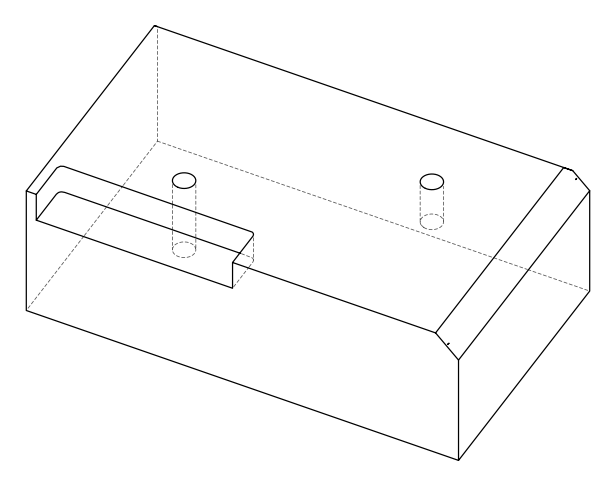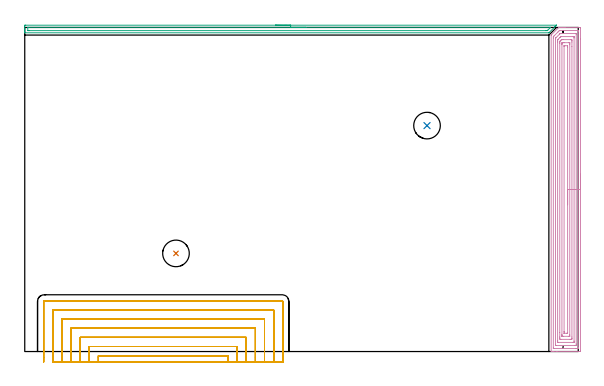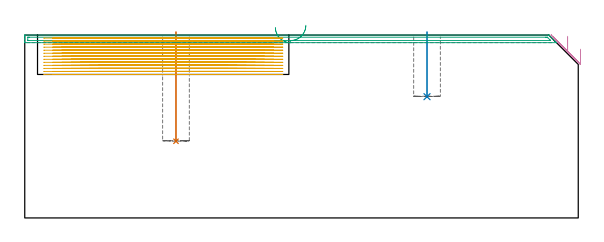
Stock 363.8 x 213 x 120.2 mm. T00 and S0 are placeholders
(PLAN: 5 operations, 2 tool changes, 87.7 min)
(1 INDEXABLE_INSERT_DRILL_BLIND_HOLE_FROM_SOLID | STEP1POCKET | NXT0302_006 | 0.29 min | 16715 mm3)
(2 INDEXABLE_INSERT_DRILL_BLIND_HOLE_FROM_SOLID_1 | STEP1POCKET_1 | NXT0302_006 | 0.17 min | 9676 mm3)
(3 AREA_MILL | FG_CHAMFER_SURFACE | UGT0205_001 | 5.74 min | 4419 mm3)
(4 AREA_MILL_1 | FG_CHAMFER_SURFACE_1 | UGT0205_001 | 12.24 min | 39583 mm3)
(5 MILL_SLOT | SLOT_PARTIAL_RECTANGULAR | NXT0201_009 | Follow Part, ap 2, ae 75% | 69.22 min | 159393 mm3)
(TOOL NXT0302_006 | Index. Insert Drill 17.5mm [880-D1750L25-05] | D17.5 PA176 FL88 Z2)
(TOOL UGT0205_001 | Chamfer Mill 20 x 3 x 45 deg. | D20 FL50 Z2)
(TOOL NXT0201_009 | ENDMILL 8mm [2P460-0800-NA 1630] | D8 FL26 Z6)
(OP 1 INDEXABLE_INSERT_DRILL_BLIND_HOLE_FROM_SOLID)
G17 G21 G94 G90
T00 M6
G54
G17 G0 G90 X99.4 Y64.5 S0 M3
G43 Z130.2 H1
G94 G81 G98 Z50.4 F250. R122.2
G80
M5
M2
(OP 2 INDEXABLE_INSERT_DRILL_BLIND_HOLE_FROM_SOLID_1)
G17 G21 G94 G90
T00 M6
G54
G17 G0 G90 X264.4 Y148.5 S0 M3
G43 Z130.2 H1
G94 G81 G98 Z79.7 F250. R122.2
G80
M5
M2
(OP 3 AREA_MILL)
G17 G21 G94 G90
T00 M6
G54
G17 G0 G90 X164.75 Y214.5 S1061 M3
G43 Z130.2 H0
Z125.2
G94 G1 X164.788 Z124.328 F250.
X164.902 Z123.463
X165.091 Z122.612
X165.353 Z121.78
X165.687 Z120.974
X166.09 Z120.2
X166.558 Z119.464
X167.09 Z118.772
X167.679 Z118.129
X168.322 Z117.54
X169.014 Z117.008
X169.75 Z116.54
X170.524 Z116.137
X171.33 Z115.803
X172.162 Z115.541
X173.014 Z115.352
X173.878 Z115.238
X174.75 Z115.2
X349.368
X349.402 Y214.499 Z115.199
X349.493 Y214.493 Z115.196
X349.488 Y214.483 Z115.206
X349.333 Y214.332 Z115.366
X349.182 Y214.18 Z115.515
X349.036 Y214.035 Z115.662
X348.887 Y213.886 Z115.812
X348.746 Y213.744 Z115.952
X348.61 Y213.609 Z116.088
X348.44 Y213.439 Z116.259
X344.699 Y209.698 Z120.001
X344.532 Y209.534 Z120.162
X344.495 Y209.505 Z120.19
X344.422 Y209.5 Z120.2
X0.167
X0.01 Y209.502 Z120.188
X0.004 Y209.617 Z120.075
X0. Y209.739 Z119.96
Y210.041 Z119.659
Y210.692 Z119.003
Y211.89 Z117.807
Y212.436 Z117.258
Y213.907 Z115.789
X0.004 Y214.18 Z115.516
X0.01 Y214.493 Z115.203
X0.289 Y214.497 Z115.201
X0.613 Y214.5 Z115.2
X174.75
Y213.086 Z116.614
X345.116 Y213.085 Z116.615
X345.315 Y213.084 Z116.616
X345.547 Y213.082 Z116.618
X345.61 Y213.079 Z116.621
X345.584 Y213.045 Z116.655
X345.416 Y212.869 Z116.831
X345.315 Y212.765 Z116.935
X343.824 Y211.275 Z118.425
X343.529 Y210.984 Z118.716
X343.465 Y210.926 Z118.774
X343.414 Y210.921 Z118.779
X343.297 Y210.918 Z118.782
X342.636 Y210.915 Z118.785
X342.408 Y210.914 Z118.786
X3.065
X2.399 Y210.916 Z118.784
X2.168 Y210.918 Z118.782
X2.051 Y210.921 Z118.779
X2.009 Y210.93 Z118.77
X2.007 Y210.953 Z118.747
X2.002 Y211.08 Z118.62
X2.001 Y212.825 Z116.875
X2.004 Y212.956 Z116.744
X2.01 Y213.059 Z116.641
X2.013 Y213.08 Z116.62
X2.026 Y213.081 Z116.619
X2.067 Y213.083 Z116.617
X2.399 Y213.085 Z116.615
X2.627 Y213.086 Z116.614
X174.75
X175.622 Z116.652
X176.486 Z116.766
X177.338 Z116.955
X178.17 Z117.217
X178.976 Z117.551
X179.75 Z117.954
X180.486 Z118.423
X181.178 Z118.954
X181.821 Z119.543
X182.41 Z120.186
X182.942 Z120.878
X183.41 Z121.614
X183.813 Z122.388
X184.147 Z123.194
X184.409 Z124.026
X184.598 Z124.878
X184.712 Z125.743
X184.75 Z126.614
G0 Z130.2
M5
M2
(OP 4 AREA_MILL_1)
G17 G21 G94 G90
T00 M6
G54
G17 G0 G90 X365.3 Y116.5 S1061 M3
G43 Z130.2 H0
Z110.9
G94 G1 Y116.462 Z110.028 F250.
Y116.348 Z109.163
Y116.159 Z108.312
Y115.897 Z107.48
Y115.563 Z106.674
Y115.16 Z105.9
Y114.691 Z105.164
Y114.16 Z104.472
Y113.571 Z103.829
Y112.928 Z103.24
Y112.236 Z102.708
Y111.5 Z102.24
Y110.726 Z101.837
Y109.92 Z101.503
Y109.088 Z101.241
Y108.236 Z101.052
Y107.372 Z100.938
Y106.5 Z100.9
Y0.62
X365.295 Y0.148 Z100.903
X365.292 Y0.01 Z100.906
X365.15 Y0. Z101.047
X349.667 Z116.529
X347.639 Z118.557
X347.298 Z118.897
X346.325 Z119.874
X346.107 Y0.004 Z120.092
X346.007 Y0.01 Z120.193
X346. Y0.173 Z120.2
Y207.912
X346.004 Y207.994 Z120.19
X346.064 Y208.066 Z120.133
X350.838 Y212.839 Z115.361
X350.998 Y212.99 Z115.194
X351.153 Y212.999 Z115.04
X351.491 Y213. Z114.708
X351.891 Z114.309
X352.573 Z113.622
X353.793 Z112.404
X354.331 Z111.863
X354.941 Z111.254
X364.612 Z101.585
X364.881 Y212.997 Z101.316
X365.292 Y212.99 Z100.905
X365.296 Y212.801 Z100.903
X365.299 Y212.38 Z100.901
X365.3 Y205.363 Z100.9
Y106.5
X363.886 Z102.314
X363.885 Y2.526 Z102.315
X363.884 Y2.407 Z102.316
X363.879 Y2.029 Z102.321
X363.514 Y2.009 Z102.686
X363.123 Y2.003 Z103.077
X362.644 Y2. Z103.556
X362.244 Z103.956
X347.699 Z118.501
X347.497 Y2.002 Z118.703
X347.465 Y2.004 Z118.735
X347.433 Y2.01 Z118.767
X347.421 Y2.019 Z118.779
X347.42 Y2.044 Z118.78
X347.415 Y2.288 Z118.785
Y206.125
X347.419 Y206.896 Z118.781
X347.421 Y206.955 Z118.779
X347.477 Y207.019 Z118.723
X347.827 Y207.375 Z118.373
X348.177 Y207.728 Z118.023
X348.269 Y207.819 Z117.931
X350.484 Y210.035 Z115.716
X351.042 Y210.593 Z115.158
X351.373 Y210.919 Z114.827
X351.419 Y210.962 Z114.781
X351.448 Y210.986 Z114.752
X351.494 Y210.99 Z114.706
X351.694 Y210.995 Z114.506
X352.173 Y210.999 Z114.027
X363.601 Y211. Z102.599
X363.803 Y210.998 Z102.397
X363.835 Y210.996 Z102.365
X363.868 Y210.99 Z102.332
X363.879 Y210.981 Z102.321
X363.88 Y210.956 Z102.32
X363.885 Y210.712 Z102.315
X363.886 Y106.5 Z102.314
X362.472 Z103.728
Y4.856
X362.47 Y4.194 Z103.731
X362.467 Y4.079 Z103.733
X362.465 Y4.024 Z103.735
X362.458 Y4.009 Z103.742
X362.43 Y4.004 Z103.77
X362.244 Y4.002 Z103.956
X361.555 Y4. Z104.645
X349.246 Y4.001 Z116.954
X349.056 Y4.005 Z117.144
X348.867 Y4.01 Z117.333
X348.835 Y4.022 Z117.365
X348.832 Y4.056 Z117.368
X348.83 Y4.117 Z117.37
X348.829 Y4.194 Z117.371
X348.828 Y4.426 Z117.372
X348.829 Y205.463 Z117.371
X348.831 Y205.794 Z117.369
X348.833 Y205.877 Z117.367
X348.835 Y205.914 Z117.365
X348.858 Y205.946 Z117.342
X349.025 Y206.125 Z117.175
X349.041 Y206.141 Z117.159
X351.694 Y208.795 Z114.506
X351.705 Y208.806 Z114.495
X351.883 Y208.972 Z114.317
X352.191 Y208.99 Z114.009
X352.384 Y208.998 Z113.816
X352.573 Y208.999 Z113.627
X353.261 Y209. Z112.939
X362.054 Y208.999 Z104.146
X362.244 Y208.995 Z103.956
X362.434 Y208.99 Z103.766
X362.465 Y208.978 Z103.735
X362.468 Y208.944 Z103.732
X362.47 Y208.883 Z103.73
X362.471 Y208.806 Z103.729
X362.472 Y208.574 Z103.728
Y106.5
X361.057 Z105.143
Y6.875
X361.056 Y6.295 Z105.144
X361.053 Y6.1 Z105.147
X361.051 Y6.031 Z105.149
X361.045 Y6.009 Z105.155
X361.023 Y6.007 Z105.177
X360.916 Y6.004 Z105.284
X360.485 Y6. Z105.715
X350.796 Z115.404
X350.384 Y6.007 Z115.816
X350.282 Y6.01 Z115.918
X350.249 Y6.021 Z115.951
X350.247 Y6.054 Z115.953
X350.245 Y6.139 Z115.955
X350.243 Y6.562 Z115.957
Y6.875
Y203.445
X350.245 Y204.023 Z115.955
X350.25 Y204.338 Z115.95
X350.261 Y204.901 Z115.939
X350.582 Y205.232 Z115.618
X351.694 Y206.345 Z114.506
X352.031 Y206.677 Z114.169
X352.214 Y206.854 Z113.986
X352.36 Y206.99 Z113.84
X352.573 Y206.999 Z113.627
X352.592 Y207. Z113.608
X360.504 Z105.696
X360.916 Y206.993 Z105.284
X361.018 Y206.99 Z105.182
X361.051 Y206.979 Z105.149
X361.053 Y206.946 Z105.147
X361.055 Y206.861 Z105.145
X361.057 Y206.438 Z105.143
Y206.125
Y106.5
X359.643 Z106.557
Y9.555
X359.642 Y8.662 Z106.558
X359.641 Y8.626 Z106.559
X359.606 Y8.01 Z106.594
X359.375 Y8.003 Z106.825
X358.727 Y8. Z107.473
X358.499 Z107.701
X352.344 Y8.001 Z113.856
X351.694 Y8.01 Z114.506
X351.659 Y8.662 Z114.541
X351.658 Y8.698 Z114.542
X351.657 Y9.555 Z114.543
Y12.571
Y202.551
X351.659 Y203.445 Z114.541
X351.66 Y203.479 Z114.54
X351.694 Y203.884 Z114.506
X351.916 Y204.113 Z114.284
X352.137 Y204.338 Z114.063
X352.357 Y204.558 Z113.843
X352.573 Y204.769 Z113.627
X352.807 Y204.994 Z113.393
X353.452 Y204.998 Z112.748
X353.681 Y205. Z112.519
X358.956 Y204.999 Z107.244
X359.606 Y204.99 Z106.594
X359.641 Y204.338 Z106.559
X359.642 Y204.302 Z106.558
X359.643 Y203.445 Z106.557
Y200.415
Y106.5
X358.229 Z107.971
Y10.955
X358.227 Y10.449 Z107.973
X358.224 Y10.066 Z107.976
X358.222 Y10.015 Z107.978
X358.178 Y10.01 Z108.022
X358.069 Y10.005 Z108.131
X357.848 Y10.002 Z108.352
X357.41 Y10. Z108.79
X353.894 Z112.306
X353.452 Z112.748
X353.305 Y10.002 Z112.895
X353.187 Y10.005 Z113.013
X353.11 Y10.01 Z113.09
X353.078 Y10.018 Z113.122
X353.077 Y10.062 Z113.123
X353.073 Y10.449 Z113.127
X353.071 Y10.836 Z113.129
Y11.342
Y201.658
X353.072 Y202.044 Z113.128
X353.076 Y202.551 Z113.124
X353.078 Y202.744 Z113.122
X353.088 Y202.828 Z113.112
X353.133 Y202.875 Z113.067
X353.239 Y202.979 Z112.961
X353.452 Y202.99 Z112.748
X353.892 Y202.998 Z112.308
X354.331 Y202.999 Z111.869
X354.769 Y203. Z111.431
X357.406 Z108.794
X357.848 Z108.352
X357.995 Y202.998 Z108.205
X358.113 Y202.995 Z108.087
X358.19 Y202.99 Z108.01
X358.222 Y202.982 Z107.978
X358.223 Y202.938 Z107.977
X358.227 Y202.551 Z107.973
X358.229 Y202.164 Z107.971
Y201.658
Y106.5
X356.815 Z109.385
X356.814 Y12.393 Z109.386
X356.813 Y12.236 Z109.387
X356.81 Y12.052 Z109.39
X356.808 Y12.015 Z109.392
X356.708 Y12.009 Z109.492
X356.553 Y12.004 Z109.647
X356.321 Y12. Z109.879
X354.561 Y12.002 Z111.639
X354.514 Y12.006 Z111.686
X354.5 Y12.009 Z111.7
X354.492 Y12.072 Z111.708
X354.49 Y12.236 Z111.71
X354.486 Y12.972 Z111.714
X354.485 Y13.129 Z111.715
X354.486 Y200.607 Z111.714
X354.487 Y200.764 Z111.713
X354.49 Y200.948 Z111.71
X354.492 Y200.985 Z111.708
X354.592 Y200.991 Z111.608
X354.747 Y200.996 Z111.453
X354.979 Y201. Z111.221
X356.739 Y200.998 Z109.461
X356.786 Y200.994 Z109.414
X356.8 Y200.991 Z109.4
X356.808 Y200.928 Z109.392
X356.81 Y200.764 Z109.39
X356.814 Y200.028 Z109.386
X356.815 Y199.871 Z109.385
Y106.5
Y105.628 Z109.423
Y104.763 Z109.537
Y103.912 Z109.726
Y103.08 Z109.988
Y102.274 Z110.322
Y101.5 Z110.725
Y100.764 Z111.194
Y100.072 Z111.725
Y99.429 Z112.314
Y98.84 Z112.957
Y98.308 Z113.649
Y97.84 Z114.385
Y97.437 Z115.159
Y97.103 Z115.965
Y96.841 Z116.797
Y96.652 Z117.649
Y96.538 Z118.514
Y96.5 Z119.385
G0 Z130.2
M5
M2
(OP 5 MILL_SLOT)
G17 G21 G94 G90
T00 M6
G54
G17 G0 G90 X133.6 Y-7. S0 M3
G43 Z130.2 H1
Z118.208
G94 G1 Y-4. F250.
Y-2.7 F500.
X48.4
Y-4.
Y-7. F250.
X139.6
Y-4.
Y3.3 F500.
X42.4
Y-4.
Y-7. F250.
X145.6
Y-4.
Y9.3 F500.
X36.4
Y-4.
Y-7. F250.
X151.6
Y-4.
Y15.3 F500.
X30.4
Y-4.
Y-7. F250.
X157.6
Y-4.
Y21.3 F500.
X24.4
Y-4.
Y-7. F250.
X163.6
Y-4.
Y27.3 F500.
X18.4
Y-4.
Y-7. F250.
X169.6
Y-4.
Y32.9 F500.
G3 X169.2 Y33.3 R0.4
G1 X12.8
G3 X12.4 Y32.9 R0.4
G1 Y-4.
Y-7. F250.
G0 X133.6 Z116.215
G1 Y-4.
Y-2.7 F500.
X48.4
Y-4.
Y-7. F250.
X139.6
Y-4.
Y3.3 F500.
X42.4
Y-4.
Y-7. F250.
X145.6
Y-4.
Y9.3 F500.
X36.4
Y-4.
Y-7. F250.
X151.6
Y-4.
Y15.3 F500.
X30.4
Y-4.
Y-7. F250.
X157.6
Y-4.
Y21.3 F500.
X24.4
Y-4.
Y-7. F250.
X163.6
Y-4.
Y27.3 F500.
X18.4
Y-4.
Y-7. F250.
X169.6
Y-4.
Y32.9 F500.
G3 X169.2 Y33.3 R0.4
G1 X12.8
G3 X12.4 Y32.9 R0.4
G1 Y-4.
Y-7. F250.
G0 X133.6 Z114.223
G1 Y-4.
Y-2.7 F500.
X48.4
Y-4.
Y-7. F250.
X139.6
Y-4.
Y3.3 F500.
X42.4
Y-4.
Y-7. F250.
X145.6
Y-4.
Y9.3 F500.
X36.4
Y-4.
Y-7. F250.
X151.6
Y-4.
Y15.3 F500.
X30.4
Y-4.
Y-7. F250.
X157.6
Y-4.
Y21.3 F500.
X24.4
Y-4.
Y-7. F250.
X163.6
Y-4.
Y27.3 F500.
X18.4
Y-4.
Y-7. F250.
X169.6
Y-4.
Y32.9 F500.
G3 X169.2 Y33.3 R0.4
G1 X12.8
G3 X12.4 Y32.9 R0.4
G1 Y-4.
Y-7. F250.
G0 X133.6 Z112.231
G1 Y-4.
Y-2.7 F500.
X48.4
Y-4.
Y-7. F250.
X139.6
Y-4.
Y3.3 F500.
X42.4
Y-4.
Y-7. F250.
X145.6
Y-4.
Y9.3 F500.
X36.4
Y-4.
Y-7. F250.
X151.6
Y-4.
Y15.3 F500.
X30.4
Y-4.
Y-7. F250.
X157.6
Y-4.
Y21.3 F500.
X24.4
Y-4.
Y-7. F250.
X163.6
Y-4.
Y27.3 F500.
X18.4
Y-4.
Y-7. F250.
X169.6
Y-4.
Y32.9 F500.
G3 X169.2 Y33.3 R0.4
G1 X12.8
G3 X12.4 Y32.9 R0.4
G1 Y-4.
Y-7. F250.
G0 X133.6 Z110.238
G1 Y-4.
Y-2.7 F500.
X48.4
Y-4.
Y-7. F250.
X139.6
Y-4.
Y3.3 F500.
X42.4
Y-4.
Y-7. F250.
X145.6
Y-4.
Y9.3 F500.
X36.4
Y-4.
Y-7. F250.
X151.6
Y-4.
Y15.3 F500.
X30.4
Y-4.
Y-7. F250.
X157.6
Y-4.
Y21.3 F500.
X24.4
Y-4.
Y-7. F250.
X163.6
Y-4.
Y27.3 F500.
X18.4
Y-4.
Y-7. F250.
X169.6
Y-4.
Y32.9 F500.
G3 X169.2 Y33.3 R0.4
G1 X12.8
G3 X12.4 Y32.9 R0.4
G1 Y-4.
Y-7. F250.
G0 X133.6 Z108.246
G1 Y-4.
Y-2.7 F500.
X48.4
Y-4.
Y-7. F250.
X139.6
Y-4.
Y3.3 F500.
X42.4
Y-4.
Y-7. F250.
X145.6
Y-4.
Y9.3 F500.
X36.4
Y-4.
Y-7. F250.
X151.6
Y-4.
Y15.3 F500.
X30.4
Y-4.
Y-7. F250.
X157.6
Y-4.
Y21.3 F500.
X24.4
Y-4.
Y-7. F250.
X163.6
Y-4.
Y27.3 F500.
X18.4
Y-4.
Y-7. F250.
X169.6
Y-4.
Y32.9 F500.
G3 X169.2 Y33.3 R0.4
G1 X12.8
G3 X12.4 Y32.9 R0.4
G1 Y-4.
Y-7. F250.
G0 X133.6 Z106.254
G1 Y-4.
Y-2.7 F500.
X48.4
Y-4.
Y-7. F250.
X139.6
Y-4.
Y3.3 F500.
X42.4
Y-4.
Y-7. F250.
X145.6
Y-4.
Y9.3 F500.
X36.4
Y-4.
Y-7. F250.
X151.6
Y-4.
Y15.3 F500.
X30.4
Y-4.
Y-7. F250.
X157.6
Y-4.
Y21.3 F500.
X24.4
Y-4.
Y-7. F250.
X163.6
Y-4.
Y27.3 F500.
X18.4
Y-4.
Y-7. F250.
X169.6
Y-4.
Y32.9 F500.
G3 X169.2 Y33.3 R0.4
G1 X12.8
G3 X12.4 Y32.9 R0.4
G1 Y-4.
Y-7. F250.
G0 X133.6 Z104.261
G1 Y-4.
Y-2.7 F500.
X48.4
Y-4.
Y-7. F250.
X139.6
Y-4.
Y3.3 F500.
X42.4
Y-4.
Y-7. F250.
X145.6
Y-4.
Y9.3 F500.
X36.4
Y-4.
Y-7. F250.
X151.6
Y-4.
Y15.3 F500.
X30.4
Y-4.
Y-7. F250.
X157.6
Y-4.
Y21.3 F500.
X24.4
Y-4.
Y-7. F250.
X163.6
Y-4.
Y27.3 F500.
X18.4
Y-4.
Y-7. F250.
X169.6
Y-4.
Y32.9 F500.
G3 X169.2 Y33.3 R0.4
G1 X12.8
G3 X12.4 Y32.9 R0.4
G1 Y-4.
Y-7. F250.
G0 X133.6 Z102.269
G1 Y-4.
Y-2.7 F500.
X48.4
Y-4.
Y-7. F250.
X139.6
Y-4.
Y3.3 F500.
X42.4
Y-4.
Y-7. F250.
X145.6
Y-4.
Y9.3 F500.
X36.4
Y-4.
Y-7. F250.
X151.6
Y-4.
Y15.3 F500.
X30.4
Y-4.
Y-7. F250.
X157.6
Y-4.
Y21.3 F500.
X24.4
Y-4.
Y-7. F250.
X163.6
Y-4.
Y27.3 F500.
X18.4
Y-4.
Y-7. F250.
X169.6
Y-4.
Y32.9 F500.
G3 X169.2 Y33.3 R0.4
G1 X12.8
G3 X12.4 Y32.9 R0.4
G1 Y-4.
Y-7. F250.
G0 X133.6 Z100.277
G1 Y-4.
Y-2.7 F500.
X48.4
Y-4.
Y-7. F250.
X139.6
Y-4.
Y3.3 F500.
X42.4
Y-4.
Y-7. F250.
X145.6
Y-4.
Y9.3 F500.
X36.4
Y-4.
Y-7. F250.
X151.6
Y-4.
Y15.3 F500.
X30.4
Y-4.
Y-7. F250.
X157.6
Y-4.
Y21.3 F500.
X24.4
Y-4.
Y-7. F250.
X163.6
Y-4.
Y27.3 F500.
X18.4
Y-4.
Y-7. F250.
X169.6
Y-4.
Y32.9 F500.
G3 X169.2 Y33.3 R0.4
G1 X12.8
G3 X12.4 Y32.9 R0.4
G1 Y-4.
Y-7. F250.
G0 X133.6 Z98.285
G1 Y-4.
Y-2.7 F500.
X48.4
Y-4.
Y-7. F250.
X139.6
Y-4.
Y3.3 F500.
X42.4
Y-4.
Y-7. F250.
X145.6
Y-4.
Y9.3 F500.
X36.4
Y-4.
Y-7. F250.
X151.6
Y-4.
Y15.3 F500.
X30.4
Y-4.
Y-7. F250.
X157.6
Y-4.
Y21.3 F500.
X24.4
Y-4.
Y-7. F250.
X163.6
Y-4.
Y27.3 F500.
X18.4
Y-4.
Y-7. F250.
X169.6
Y-4.
Y32.9 F500.
G3 X169.2 Y33.3 R0.4
G1 X12.8
G3 X12.4 Y32.9 R0.4
G1 Y-4.
Y-7. F250.
G0 X133.6 Z96.292
G1 Y-4.
Y-2.7 F500.
X48.4
Y-4.
Y-7. F250.
X139.6
Y-4.
Y3.3 F500.
X42.4
Y-4.
Y-7. F250.
X145.6
Y-4.
Y9.3 F500.
X36.4
Y-4.
Y-7. F250.
X151.6
Y-4.
Y15.3 F500.
X30.4
Y-4.
Y-7. F250.
X157.6
Y-4.
Y21.3 F500.
X24.4
Y-4.
Y-7. F250.
X163.6
Y-4.
Y27.3 F500.
X18.4
Y-4.
Y-7. F250.
X169.6
Y-4.
Y32.9 F500.
G3 X169.2 Y33.3 R0.4
G1 X12.8
G3 X12.4 Y32.9 R0.4
G1 Y-4.
Y-7. F250.
G0 X133.6 Z94.3
G1 Y-4.
Y-2.7 F500.
X48.4
Y-4.
Y-7. F250.
X139.6
Y-4.
Y3.3 F500.
X42.4
Y-4.
Y-7. F250.
X145.6
Y-4.
Y9.3 F500.
X36.4
Y-4.
Y-7. F250.
X151.6
Y-4.
Y15.3 F500.
X30.4
Y-4.
Y-7. F250.
X157.6
Y-4.
Y21.3 F500.
X24.4
Y-4.
Y-7. F250.
X163.6
Y-4.
Y27.3 F500.
X18.4
Y-4.
Y-7. F250.
X169.6
Y-4.
Y32.9 F500.
G3 X169.2 Y33.3 R0.4
G1 X12.8
G3 X12.4 Y32.9 R0.4
G1 Y-4.
Y-7. F250.
G0 Z130.2
M5
M2
